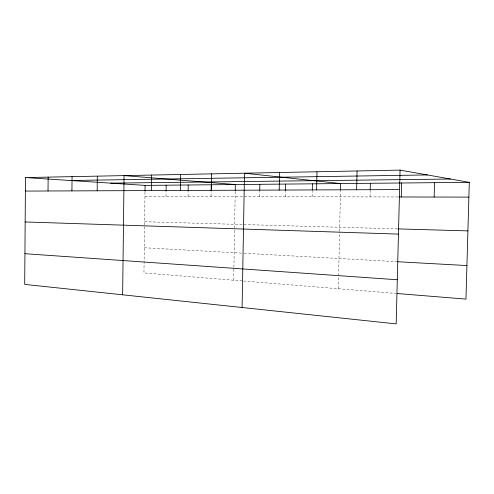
<?xml version="1.0" encoding="UTF-8"?>
<svg xmlns="http://www.w3.org/2000/svg" width="494" height="494" viewBox="0 0 494 494"><rect width="100%" height="100%" fill="white"/><g stroke="black" fill="none" stroke-linecap="round" stroke-linejoin="round"><path stroke-width="0.37" stroke-dasharray="2.47 1.85" d="M145.008 192.018L143.952 272.929L242.813 280.969M166.021 196.482L166.083 191.968M188.035 196.532L188.115 191.141M211.049 196.581L211.129 191.413M233.687 280.228L233.897 268.001M233.909 267.235L235.23 191.339M259.616 196.68L259.721 190.863M285.254 196.729L285.359 191.518M312.14 196.785L312.27 190.684M338.31 288.731L339.582 231.828M339.6 231.069L340.502 190.943M370.037 196.908L370.179 190.851M144.952 196.439L398.207 196.964M144.619 221.744L397.404 228.889M144.279 247.753L243.307 253.218M244.073 253.261L397.337 261.721M243.573 281.03L395.78 293.405"/><path stroke-width="0.74" d="M25.478 177.574L24.7 284.396L396.182 323.885L400.06 170.115L25.478 177.574L145.094 185.392L469.3 182.354L465.966 299.111L397.293 293.529M48.029 190.98L48.146 177.124M71.926 190.888L72.062 176.648M97.17 190.789L97.324 176.148M122.629 294.807L124.062 175.611L235.348 184.546L235.243 190.585M145.014 191.283L145.094 185.392M151.337 190.573L151.547 175.067M166.095 191.215L166.182 185.194M180.434 190.456L180.668 174.487M188.128 190.375L188.208 184.984M211.142 190.672L211.241 184.768M211.327 190.332L211.593 173.869M242.097 307.503L244.487 173.215L340.669 183.558L340.514 190.202M259.739 190.134L259.844 184.318M279.203 190.06L279.542 172.517M285.371 190.777L285.507 184.077M312.288 189.924L312.418 183.824M316.598 189.912L316.981 171.77M356.625 189.758L357.063 170.973M370.197 190.091L370.358 183.28M401.258 196.97L401.61 182.99M434.158 197.038L434.541 182.681M70.395 180.508L427.322 174.938M110.712 183.144L450.472 179.026M25.379 191.073L399.572 189.585M398.973 196.97L468.88 197.112M398.164 228.913L467.911 230.883M25.157 221.96L398.448 234.094M397.337 261.721L466.923 265.562M24.922 253.694L397.293 279.758M400.06 170.115L469.3 182.354"/></g></svg>
